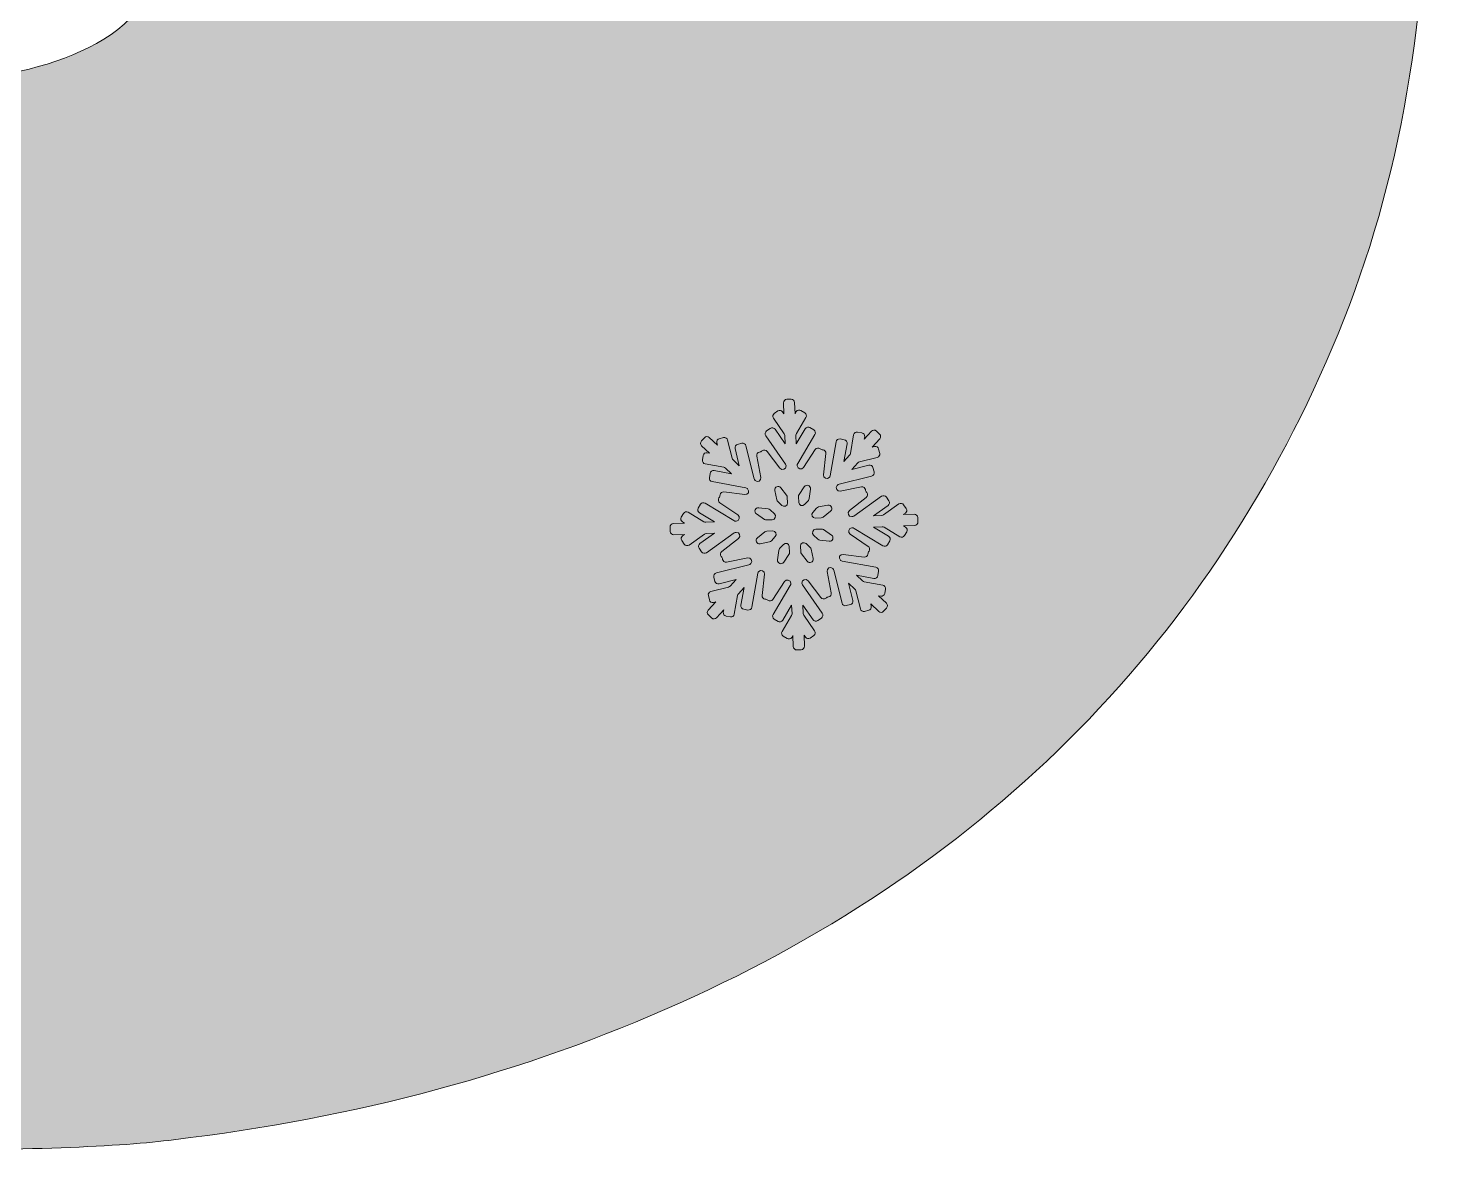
# Model space of a CAD drawing. Header units: millimetres. Extents: x 28 to 188, y -114 to -17.
# Drawn here: x 158.2 to 188.42, y -114.25 to -89.98 of the extents above; entities that cross this region are included whole.
import ezdxf

# ---------------------------------------------------------------- set-up
doc = ezdxf.new("R2010")
doc.units = ezdxf.units.MM
doc.header["$MEASUREMENT"] = 0
doc.layers.add('engraving', color=7, linetype='Continuous')
doc.layers.add('Layer 1', color=7, linetype='Continuous')

msp = doc.modelspace()

# ---------------------------------------------------------------- hatches: boundary and pattern name
at = {"layer": 'Layer 1'}
h = msp.add_hatch(color=2, dxfattribs=at)
h.dxf.hatch_style = 2
edge = h.paths.add_edge_path()
edge.add_spline(control_points=[(186.9, -77.701), (185.937, -75.24), (184.61, -72.989), (182.918, -70.95), (181.225, -68.912), (179.224, -67.123), (176.917, -65.583), (174.609, -64.045), (172.07, -62.853), (169.299, -62.005), (169.299, -62.005), (156.143, -57.736), (156.143, -57.736), (155.295, -57.198), (154.585, -56.466), (154.008, -55.543), (153.432, -54.619), (153.564, -53.736), (154.412, -52.888), (155.488, -52.042), (156.738, -51.503), (158.162, -51.272), (159.586, -51.042), (161.066, -51.004), (162.606, -51.157), (165.298, -51.543), (168.261, -52.158), (171.493, -53.004), (174.724, -53.851), (177.569, -54.774), (180.032, -55.773), (180.34, -50.542), (180.533, -46.638), (180.61, -44.059), (180.686, -41.483), (180.725, -39.559), (180.725, -38.289), (180.725, -37.019), (180.725, -36.078), (180.725, -35.462), (180.725, -34.847), (180.801, -33.885), (180.956, -32.576), (176.802, -31.116), (172.704, -30.134), (168.665, -29.633), (166.954, -29.421), (165.24, -29.272), (163.522, -29.178), (162.804, -28.646), (161.938, -28.303), (160.997, -28.231), (162.502, -27.116), (163.481, -25.332), (163.481, -23.316), (163.481, -19.935), (160.741, -17.195), (157.361, -17.195), (153.98, -17.195), (151.24, -19.935), (151.24, -23.316), (151.24, -25.332), (152.22, -27.116), (153.725, -28.231), (152.55, -28.321), (151.491, -28.831), (150.693, -29.608), (149.341, -29.831), (147.966, -30.125), (146.565, -30.499), (143.409, -31.269), (140.696, -32.403), (138.428, -33.903), (136.158, -35.403), (134.273, -37.135), (132.773, -39.097), (131.273, -41.059), (130.176, -43.194), (129.483, -45.502), (128.791, -47.81), (128.445, -50.196), (128.445, -52.657), (128.445, -55.658), (129.079, -58.659), (130.35, -61.659), (131.618, -64.66), (133.349, -67.45), (135.543, -70.026), (137.736, -72.605), (140.332, -74.874), (143.333, -76.836), (146.333, -78.798), (149.641, -80.202), (153.258, -81.048), (154.104, -81.279), (154.989, -81.568), (155.912, -81.913), (156.835, -82.26), (157.702, -82.683), (158.509, -83.184), (159.317, -83.684), (159.989, -84.299), (160.529, -85.03), (161.066, -85.762), (161.337, -86.587), (161.337, -87.511), (161.182, -88.82), (160.682, -89.723), (159.836, -90.223), (158.989, -90.725), (157.95, -91.013), (156.72, -91.089), (154.719, -91.089), (152.854, -90.782), (151.123, -90.166), (149.392, -89.551), (147.641, -88.896), (145.872, -88.203), (145.872, -88.203), (140.448, -86.242), (140.448, -86.242), (139.293, -85.779), (138.139, -85.337), (136.985, -84.915), (135.831, -84.492), (134.677, -84.088), (133.523, -83.703), (133.523, -83.703), (127.983, -108.516), (127.983, -108.516), (131.446, -109.825), (134.273, -110.824), (136.466, -111.516), (138.659, -112.208), (140.794, -112.786), (142.871, -113.247), (144.64, -113.631), (146.602, -113.899), (148.757, -114.055), (150.91, -114.209), (153.143, -114.247), (155.451, -114.171), (156.68, -114.171), (157.835, -114.15), (158.913, -114.113), (159.989, -114.073), (160.797, -114.015), (161.337, -113.94), (165.261, -113.478), (168.895, -112.497), (172.243, -110.996), (175.59, -109.496), (178.455, -107.534), (180.84, -105.11), (183.224, -102.687), (185.091, -99.842), (186.438, -96.571), (187.783, -93.301), (188.418, -89.628), (188.343, -85.549), (188.343, -82.78), (187.86, -80.164), (186.9, -77.701)], knot_values=[0, 0, 0, 0, 1, 1, 1, 2, 2, 2, 3, 3, 3, 4, 4, 4, 5, 5, 5, 6, 6, 6, 7, 7, 7, 8, 8, 8, 9, 9, 9, 10, 10, 10, 11, 11, 11, 12, 12, 12, 13, 13, 13, 14, 14, 14, 15, 15, 15, 16, 16, 16, 17, 17, 17, 18, 18, 18, 19, 19, 19, 20, 20, 20, 21, 21, 21, 22, 22, 22, 23, 23, 23, 24, 24, 24, 25, 25, 25, 26, 26, 26, 27, 27, 27, 28, 28, 28, 29, 29, 29, 30, 30, 30, 31, 31, 31, 32, 32, 32, 33, 33, 33, 34, 34, 34, 35, 35, 35, 36, 36, 36, 37, 37, 37, 38, 38, 38, 39, 39, 39, 40, 40, 40, 41, 41, 41, 42, 42, 42, 43, 43, 43, 44, 44, 44, 45, 45, 45, 46, 46, 46, 47, 47, 47, 48, 48, 48, 49, 49, 49, 50, 50, 50, 51, 51, 51, 52, 52, 52, 53, 53, 53, 54, 54, 54, 54], degree=3, periodic=1)
edge = h.paths.add_edge_path()
edge.add_spline(control_points=[(153.553, -23.316), (153.553, -21.216), (155.261, -19.508), (157.361, -19.508), (159.46, -19.508), (161.168, -21.216), (161.168, -23.316), (161.168, -25.415), (159.46, -27.123), (157.361, -27.123), (155.261, -27.123), (153.553, -25.415), (153.553, -23.316)], knot_values=[0, 0, 0, 0, 1, 1, 1, 2, 2, 2, 3, 3, 3, 4, 4, 4, 4], degree=3, periodic=1)

# ---------------------------------------------------------------- linework, layer by layer
at = {"layer": 'engraving', "lineweight": 0}
for points, knots in [([(177.377, -100.531), (177.375, -100.49), (177.341, -100.459), (177.301, -100.46), (177.301, -100.46), (177.067, -100.469), (177.067, -100.469), (177.067, -100.469), (177.111, -100.439), (177.111, -100.439), (177.144, -100.416), (177.152, -100.37), (177.129, -100.337), (177.129, -100.337), (177.074, -100.259), (177.074, -100.259), (177.051, -100.225), (177.005, -100.217), (176.972, -100.24), (176.972, -100.24), (176.641, -100.474), (176.641, -100.474), (176.63, -100.482), (176.616, -100.487), (176.602, -100.487), (176.602, -100.487), (176.423, -100.494), (176.423, -100.494), (176.423, -100.494), (176.738, -100.272), (176.738, -100.272), (176.771, -100.249), (176.779, -100.204), (176.756, -100.171), (176.756, -100.171), (176.702, -100.092), (176.702, -100.092), (176.678, -100.059), (176.632, -100.05), (176.599, -100.074), (176.599, -100.074), (175.997, -100.499), (175.997, -100.499), (175.985, -100.507), (175.972, -100.512), (175.958, -100.512), (175.958, -100.512), (175.954, -100.512), (175.954, -100.512), (175.883, -100.515), (175.85, -100.426), (175.906, -100.382), (175.906, -100.382), (176.267, -100.097), (176.267, -100.097), (176.298, -100.072), (176.304, -100.027), (176.28, -99.995), (176.28, -99.995), (176.268, -99.98), (176.268, -99.98), (176.261, -99.971), (176.256, -99.961), (176.254, -99.949), (176.254, -99.949), (176.251, -99.931), (176.251, -99.931), (176.243, -99.891), (176.204, -99.865), (176.164, -99.873), (176.164, -99.873), (175.708, -99.964), (175.708, -99.964), (175.639, -99.978), (175.592, -99.895), (175.64, -99.843), (175.64, -99.843), (175.648, -99.834), (175.648, -99.834), (175.657, -99.824), (175.67, -99.816), (175.684, -99.813), (175.684, -99.813), (176.383, -99.637), (176.383, -99.637), (176.422, -99.628), (176.446, -99.588), (176.436, -99.549), (176.436, -99.549), (176.413, -99.456), (176.413, -99.456), (176.404, -99.416), (176.364, -99.392), (176.324, -99.402), (176.324, -99.402), (175.958, -99.494), (175.958, -99.494), (175.958, -99.494), (176.084, -99.356), (176.084, -99.356), (176.094, -99.345), (176.107, -99.338), (176.121, -99.334), (176.121, -99.334), (176.504, -99.238), (176.504, -99.238), (176.543, -99.228), (176.567, -99.189), (176.557, -99.149), (176.557, -99.149), (176.534, -99.056), (176.534, -99.056), (176.524, -99.017), (176.484, -98.993), (176.445, -99.003), (176.445, -99.003), (176.395, -99.015), (176.395, -99.015), (176.395, -99.015), (176.559, -98.835), (176.559, -98.835), (176.586, -98.806), (176.584, -98.76), (176.555, -98.733), (176.555, -98.733), (176.486, -98.668), (176.486, -98.668), (176.456, -98.64), (176.409, -98.641), (176.381, -98.672), (176.381, -98.672), (176.225, -98.844), (176.225, -98.844), (176.225, -98.844), (176.234, -98.792), (176.234, -98.792), (176.24, -98.752), (176.214, -98.715), (176.174, -98.707), (176.174, -98.707), (176.082, -98.691), (176.082, -98.691), (176.042, -98.683), (176.003, -98.71), (175.996, -98.75), (175.996, -98.75), (175.926, -99.154), (175.926, -99.154), (175.924, -99.167), (175.917, -99.18), (175.908, -99.19), (175.908, -99.19), (175.788, -99.322), (175.788, -99.322), (175.788, -99.322), (175.854, -98.941), (175.854, -98.941), (175.861, -98.901), (175.835, -98.863), (175.795, -98.856), (175.795, -98.856), (175.702, -98.839), (175.702, -98.839), (175.662, -98.832), (175.624, -98.859), (175.617, -98.899), (175.617, -98.899), (175.489, -99.632), (175.489, -99.632), (175.487, -99.646), (175.481, -99.659), (175.471, -99.669), (175.471, -99.669), (175.471, -99.669), (175.471, -99.669), (175.423, -99.722), (175.336, -99.682), (175.344, -99.611), (175.344, -99.611), (175.4, -99.154), (175.4, -99.154), (175.405, -99.114), (175.376, -99.077), (175.336, -99.072), (175.336, -99.072), (175.319, -99.07), (175.319, -99.07), (175.307, -99.069), (175.296, -99.065), (175.287, -99.058), (175.287, -99.058), (175.272, -99.048), (175.272, -99.048), (175.238, -99.025), (175.192, -99.034), (175.17, -99.069), (175.17, -99.069), (174.914, -99.456), (174.914, -99.456), (174.875, -99.515), (174.783, -99.489), (174.78, -99.418), (174.78, -99.418), (174.779, -99.41), (174.779, -99.41), (174.779, -99.396), (174.782, -99.382), (174.79, -99.37), (174.79, -99.37), (175.161, -98.744), (175.161, -98.744), (175.181, -98.71), (175.17, -98.665), (175.136, -98.644), (175.136, -98.644), (175.055, -98.595), (175.055, -98.595), (175.02, -98.574), (174.974, -98.585), (174.954, -98.62), (174.954, -98.62), (174.76, -98.946), (174.76, -98.946), (174.76, -98.946), (174.753, -98.758), (174.753, -98.758), (174.752, -98.744), (174.756, -98.73), (174.763, -98.718), (174.763, -98.718), (174.967, -98.375), (174.967, -98.375), (174.987, -98.34), (174.976, -98.295), (174.942, -98.275), (174.942, -98.275), (174.861, -98.225), (174.861, -98.225), (174.826, -98.204), (174.781, -98.215), (174.76, -98.25), (174.76, -98.25), (174.734, -98.294), (174.734, -98.294), (174.734, -98.294), (174.724, -98.05), (174.724, -98.05), (174.723, -98.01), (174.689, -97.979), (174.648, -97.98), (174.648, -97.98), (174.554, -97.984), (174.554, -97.984), (174.514, -97.985), (174.482, -98.02), (174.484, -98.06), (174.484, -98.06), (174.493, -98.295), (174.493, -98.295), (174.493, -98.295), (174.465, -98.253), (174.465, -98.253), (174.441, -98.22), (174.395, -98.212), (174.362, -98.235), (174.362, -98.235), (174.285, -98.29), (174.285, -98.29), (174.252, -98.313), (174.244, -98.358), (174.267, -98.391), (174.267, -98.391), (174.499, -98.728), (174.499, -98.728), (174.507, -98.739), (174.512, -98.753), (174.512, -98.766), (174.512, -98.766), (174.52, -98.947), (174.52, -98.947), (174.52, -98.947), (174.301, -98.63), (174.301, -98.63), (174.278, -98.597), (174.232, -98.588), (174.198, -98.612), (174.198, -98.612), (174.121, -98.667), (174.121, -98.667), (174.088, -98.69), (174.08, -98.735), (174.103, -98.768), (174.103, -98.768), (174.526, -99.38), (174.526, -99.38), (174.534, -99.391), (174.538, -99.405), (174.539, -99.418), (174.539, -99.418), (174.539, -99.42), (174.539, -99.42), (174.542, -99.491), (174.451, -99.524), (174.407, -99.467), (174.407, -99.467), (174.129, -99.106), (174.129, -99.106), (174.105, -99.074), (174.058, -99.068), (174.026, -99.094), (174.026, -99.094), (174.012, -99.104), (174.012, -99.104), (174.003, -99.111), (173.993, -99.116), (173.981, -99.119), (173.981, -99.119), (173.964, -99.122), (173.964, -99.122), (173.924, -99.13), (173.899, -99.168), (173.906, -99.208), (173.906, -99.208), (173.997, -99.668), (173.997, -99.668), (174.011, -99.738), (173.927, -99.785), (173.875, -99.736), (173.875, -99.736), (173.871, -99.732), (173.871, -99.732), (173.86, -99.722), (173.853, -99.71), (173.85, -99.696), (173.85, -99.696), (173.674, -98.987), (173.674, -98.987), (173.664, -98.947), (173.625, -98.923), (173.585, -98.933), (173.585, -98.933), (173.494, -98.956), (173.494, -98.956), (173.455, -98.966), (173.431, -99.006), (173.441, -99.045), (173.441, -99.045), (173.532, -99.415), (173.532, -99.415), (173.532, -99.415), (173.397, -99.288), (173.397, -99.288), (173.386, -99.279), (173.379, -99.266), (173.375, -99.252), (173.375, -99.252), (173.279, -98.863), (173.279, -98.863), (173.269, -98.824), (173.23, -98.8), (173.19, -98.81), (173.19, -98.81), (173.099, -98.833), (173.099, -98.833), (173.06, -98.843), (173.036, -98.882), (173.046, -98.922), (173.046, -98.922), (173.058, -98.972), (173.058, -98.972), (173.058, -98.972), (172.882, -98.807), (172.882, -98.807), (172.852, -98.779), (172.805, -98.781), (172.778, -98.811), (172.778, -98.811), (172.714, -98.881), (172.714, -98.881), (172.687, -98.911), (172.688, -98.957), (172.718, -98.984), (172.718, -98.984), (172.89, -99.145), (172.89, -99.145), (172.89, -99.145), (172.84, -99.136), (172.84, -99.136), (172.8, -99.129), (172.761, -99.156), (172.754, -99.196), (172.754, -99.196), (172.738, -99.29), (172.738, -99.29), (172.731, -99.33), (172.758, -99.368), (172.797, -99.375), (172.797, -99.375), (173.195, -99.447), (173.195, -99.447), (173.209, -99.449), (173.222, -99.456), (173.232, -99.466), (173.232, -99.466), (173.364, -99.589), (173.364, -99.589), (173.364, -99.589), (172.988, -99.521), (172.988, -99.521), (172.948, -99.513), (172.909, -99.54), (172.902, -99.58), (172.902, -99.58), (172.886, -99.675), (172.886, -99.675), (172.879, -99.714), (172.905, -99.752), (172.945, -99.759), (172.945, -99.759), (173.67, -99.89), (173.67, -99.89), (173.683, -99.893), (173.696, -99.899), (173.707, -99.909), (173.707, -99.909), (173.71, -99.912), (173.71, -99.912), (173.762, -99.961), (173.721, -100.047), (173.651, -100.038), (173.651, -100.038), (173.199, -99.981), (173.199, -99.981), (173.159, -99.976), (173.122, -100.005), (173.117, -100.045), (173.117, -100.045), (173.115, -100.063), (173.115, -100.063), (173.114, -100.075), (173.11, -100.085), (173.103, -100.095), (173.103, -100.095), (173.093, -100.111), (173.093, -100.111), (173.071, -100.144), (173.08, -100.189), (173.113, -100.212), (173.113, -100.212), (173.502, -100.475), (173.502, -100.475), (173.56, -100.515), (173.534, -100.606), (173.464, -100.609), (173.464, -100.609), (173.454, -100.609), (173.454, -100.609), (173.44, -100.61), (173.426, -100.606), (173.413, -100.599), (173.413, -100.599), (172.795, -100.222), (172.795, -100.222), (172.761, -100.201), (172.715, -100.212), (172.694, -100.247), (172.694, -100.247), (172.646, -100.329), (172.646, -100.329), (172.625, -100.364), (172.636, -100.408), (172.671, -100.429), (172.671, -100.429), (172.995, -100.627), (172.995, -100.627), (172.995, -100.627), (172.81, -100.634), (172.81, -100.634), (172.796, -100.635), (172.782, -100.631), (172.769, -100.624), (172.769, -100.624), (172.431, -100.417), (172.431, -100.417), (172.396, -100.396), (172.35, -100.408), (172.33, -100.443), (172.33, -100.443), (172.281, -100.525), (172.281, -100.525), (172.26, -100.559), (172.272, -100.604), (172.306, -100.625), (172.306, -100.625), (172.351, -100.652), (172.351, -100.652), (172.351, -100.652), (172.11, -100.662), (172.11, -100.662), (172.07, -100.663), (172.038, -100.697), (172.04, -100.738), (172.04, -100.738), (172.044, -100.834), (172.044, -100.834), (172.045, -100.874), (172.079, -100.905), (172.12, -100.904), (172.12, -100.904), (172.353, -100.895), (172.353, -100.895), (172.353, -100.895), (172.31, -100.925), (172.31, -100.925), (172.277, -100.949), (172.269, -100.994), (172.292, -101.027), (172.292, -101.027), (172.346, -101.105), (172.346, -101.105), (172.369, -101.139), (172.415, -101.147), (172.449, -101.124), (172.449, -101.124), (172.779, -100.89), (172.779, -100.89), (172.791, -100.882), (172.805, -100.877), (172.819, -100.877), (172.819, -100.877), (172.997, -100.87), (172.997, -100.87), (172.997, -100.87), (172.683, -101.092), (172.683, -101.092), (172.65, -101.115), (172.642, -101.16), (172.665, -101.194), (172.665, -101.194), (172.719, -101.272), (172.719, -101.272), (172.742, -101.306), (172.788, -101.314), (172.822, -101.29), (172.822, -101.29), (173.424, -100.865), (173.424, -100.865), (173.435, -100.857), (173.449, -100.852), (173.463, -100.852), (173.463, -100.852), (173.467, -100.852), (173.467, -100.852), (173.538, -100.849), (173.571, -100.939), (173.515, -100.982), (173.515, -100.982), (173.154, -101.267), (173.154, -101.267), (173.122, -101.292), (173.116, -101.337), (173.141, -101.369), (173.141, -101.369), (173.153, -101.384), (173.153, -101.384), (173.159, -101.393), (173.164, -101.404), (173.166, -101.415), (173.166, -101.415), (173.17, -101.433), (173.17, -101.433), (173.178, -101.473), (173.217, -101.499), (173.256, -101.491), (173.256, -101.491), (173.712, -101.4), (173.712, -101.4), (173.782, -101.386), (173.828, -101.469), (173.781, -101.521), (173.781, -101.521), (173.773, -101.53), (173.773, -101.53), (173.763, -101.54), (173.751, -101.548), (173.737, -101.551), (173.737, -101.551), (173.038, -101.727), (173.038, -101.727), (172.998, -101.737), (172.975, -101.776), (172.984, -101.815), (172.984, -101.815), (173.007, -101.908), (173.007, -101.908), (173.017, -101.948), (173.057, -101.972), (173.096, -101.962), (173.096, -101.962), (173.462, -101.87), (173.462, -101.87), (173.462, -101.87), (173.336, -102.008), (173.336, -102.008), (173.327, -102.019), (173.314, -102.026), (173.3, -102.03), (173.3, -102.03), (172.917, -102.126), (172.917, -102.126), (172.878, -102.136), (172.854, -102.176), (172.864, -102.215), (172.864, -102.215), (172.887, -102.308), (172.887, -102.308), (172.896, -102.347), (172.936, -102.371), (172.975, -102.361), (172.975, -102.361), (173.026, -102.349), (173.026, -102.349), (173.026, -102.349), (172.861, -102.529), (172.861, -102.529), (172.834, -102.558), (172.836, -102.604), (172.865, -102.632), (172.865, -102.632), (172.935, -102.697), (172.935, -102.697), (172.965, -102.724), (173.012, -102.723), (173.039, -102.692), (173.039, -102.692), (173.196, -102.521), (173.196, -102.521), (173.196, -102.521), (173.187, -102.572), (173.187, -102.572), (173.18, -102.612), (173.207, -102.65), (173.246, -102.657), (173.246, -102.657), (173.339, -102.673), (173.339, -102.673), (173.379, -102.681), (173.417, -102.654), (173.424, -102.614), (173.424, -102.614), (173.494, -102.211), (173.494, -102.211), (173.497, -102.197), (173.503, -102.184), (173.513, -102.174), (173.513, -102.174), (173.633, -102.042), (173.633, -102.042), (173.633, -102.042), (173.566, -102.423), (173.566, -102.423), (173.56, -102.463), (173.586, -102.501), (173.626, -102.508), (173.626, -102.508), (173.718, -102.525), (173.718, -102.525), (173.758, -102.532), (173.797, -102.505), (173.804, -102.465), (173.804, -102.465), (173.931, -101.732), (173.931, -101.732), (173.934, -101.718), (173.94, -101.705), (173.949, -101.695), (173.949, -101.695), (173.949, -101.695), (173.949, -101.695), (173.997, -101.642), (174.085, -101.682), (174.076, -101.753), (174.076, -101.753), (174.021, -102.21), (174.021, -102.21), (174.016, -102.25), (174.044, -102.287), (174.084, -102.292), (174.084, -102.292), (174.102, -102.294), (174.102, -102.294), (174.113, -102.295), (174.124, -102.3), (174.134, -102.306), (174.134, -102.306), (174.148, -102.316), (174.148, -102.316), (174.182, -102.339), (174.228, -102.33), (174.251, -102.296), (174.251, -102.296), (174.506, -101.908), (174.506, -101.908), (174.546, -101.849), (174.638, -101.875), (174.641, -101.946), (174.641, -101.946), (174.641, -101.954), (174.641, -101.954), (174.642, -101.968), (174.638, -101.982), (174.631, -101.994), (174.631, -101.994), (174.26, -102.62), (174.26, -102.62), (174.239, -102.655), (174.251, -102.699), (174.285, -102.72), (174.285, -102.72), (174.366, -102.769), (174.366, -102.769), (174.401, -102.791), (174.446, -102.779), (174.467, -102.744), (174.467, -102.744), (174.66, -102.419), (174.66, -102.419), (174.66, -102.419), (174.668, -102.606), (174.668, -102.606), (174.668, -102.62), (174.665, -102.634), (174.657, -102.646), (174.657, -102.646), (174.454, -102.99), (174.454, -102.99), (174.433, -103.024), (174.444, -103.069), (174.479, -103.09), (174.479, -103.09), (174.56, -103.139), (174.56, -103.139), (174.594, -103.16), (174.64, -103.149), (174.661, -103.114), (174.661, -103.114), (174.686, -103.071), (174.686, -103.071), (174.686, -103.071), (174.696, -103.314), (174.696, -103.314), (174.698, -103.354), (174.732, -103.386), (174.772, -103.384), (174.772, -103.384), (174.866, -103.38), (174.866, -103.38), (174.907, -103.379), (174.939, -103.345), (174.937, -103.304), (174.937, -103.304), (174.927, -103.069), (174.927, -103.069), (174.927, -103.069), (174.956, -103.111), (174.956, -103.111), (174.979, -103.144), (175.025, -103.153), (175.059, -103.129), (175.059, -103.129), (175.136, -103.075), (175.136, -103.075), (175.169, -103.051), (175.177, -103.006), (175.154, -102.973), (175.154, -102.973), (174.921, -102.636), (174.921, -102.636), (174.913, -102.625), (174.909, -102.612), (174.908, -102.598), (174.908, -102.598), (174.901, -102.417), (174.901, -102.417), (174.901, -102.417), (175.12, -102.734), (175.12, -102.734), (175.143, -102.767), (175.189, -102.776), (175.222, -102.752), (175.222, -102.752), (175.3, -102.698), (175.3, -102.698), (175.332, -102.674), (175.34, -102.629), (175.318, -102.596), (175.318, -102.596), (174.895, -101.984), (174.895, -101.984), (174.887, -101.973), (174.882, -101.96), (174.882, -101.946), (174.882, -101.946), (174.882, -101.945), (174.882, -101.945), (174.879, -101.873), (174.97, -101.84), (175.013, -101.897), (175.013, -101.897), (175.291, -102.258), (175.291, -102.258), (175.316, -102.29), (175.363, -102.296), (175.395, -102.271), (175.395, -102.271), (175.408, -102.26), (175.408, -102.26), (175.417, -102.253), (175.428, -102.248), (175.439, -102.246), (175.439, -102.246), (175.457, -102.242), (175.457, -102.242), (175.496, -102.234), (175.522, -102.196), (175.514, -102.156), (175.514, -102.156), (175.423, -101.696), (175.423, -101.696), (175.41, -101.626), (175.493, -101.58), (175.545, -101.628), (175.545, -101.628), (175.55, -101.632), (175.55, -101.632), (175.56, -101.642), (175.568, -101.655), (175.571, -101.668), (175.571, -101.668), (175.746, -102.377), (175.746, -102.377), (175.756, -102.417), (175.796, -102.441), (175.835, -102.431), (175.835, -102.431), (175.927, -102.408), (175.927, -102.408), (175.966, -102.398), (175.99, -102.358), (175.98, -102.319), (175.98, -102.319), (175.888, -101.949), (175.888, -101.949), (175.888, -101.949), (176.024, -102.076), (176.024, -102.076), (176.034, -102.085), (176.042, -102.098), (176.045, -102.112), (176.045, -102.112), (176.141, -102.501), (176.141, -102.501), (176.151, -102.54), (176.191, -102.564), (176.23, -102.554), (176.23, -102.554), (176.322, -102.531), (176.322, -102.531), (176.361, -102.521), (176.385, -102.482), (176.375, -102.443), (176.375, -102.443), (176.363, -102.392), (176.363, -102.392), (176.363, -102.392), (176.539, -102.557), (176.539, -102.557), (176.569, -102.585), (176.615, -102.583), (176.643, -102.553), (176.643, -102.553), (176.707, -102.483), (176.707, -102.483), (176.734, -102.453), (176.732, -102.407), (176.703, -102.38), (176.703, -102.38), (176.531, -102.219), (176.531, -102.219), (176.531, -102.219), (176.581, -102.228), (176.581, -102.228), (176.621, -102.235), (176.659, -102.208), (176.666, -102.168), (176.666, -102.168), (176.683, -102.074), (176.683, -102.074), (176.689, -102.034), (176.663, -101.996), (176.623, -101.989), (176.623, -101.989), (176.225, -101.917), (176.225, -101.917), (176.211, -101.915), (176.199, -101.908), (176.188, -101.899), (176.188, -101.899), (176.056, -101.775), (176.056, -101.775), (176.056, -101.775), (176.433, -101.843), (176.433, -101.843), (176.473, -101.851), (176.511, -101.824), (176.518, -101.784), (176.518, -101.784), (176.535, -101.69), (176.535, -101.69), (176.542, -101.65), (176.515, -101.612), (176.475, -101.605), (176.475, -101.605), (175.751, -101.474), (175.751, -101.474), (175.737, -101.471), (175.724, -101.465), (175.714, -101.455), (175.714, -101.455), (175.711, -101.452), (175.711, -101.452), (175.659, -101.403), (175.699, -101.317), (175.77, -101.326), (175.77, -101.326), (176.221, -101.383), (176.221, -101.383), (176.262, -101.388), (176.298, -101.36), (176.303, -101.319), (176.303, -101.319), (176.306, -101.301), (176.306, -101.301), (176.307, -101.289), (176.311, -101.279), (176.317, -101.269), (176.317, -101.269), (176.327, -101.254), (176.327, -101.254), (176.35, -101.22), (176.341, -101.175), (176.307, -101.153), (176.307, -101.153), (175.919, -100.889), (175.919, -100.889), (175.86, -100.849), (175.886, -100.758), (175.957, -100.755), (175.957, -100.755), (175.966, -100.755), (175.966, -100.755), (175.98, -100.754), (175.995, -100.758), (176.007, -100.765), (176.007, -100.765), (176.625, -101.142), (176.625, -101.142), (176.66, -101.163), (176.706, -101.152), (176.726, -101.117), (176.726, -101.117), (176.775, -101.035), (176.775, -101.035), (176.795, -101), (176.784, -100.956), (176.75, -100.935), (176.75, -100.935), (176.425, -100.737), (176.425, -100.737), (176.425, -100.737), (176.61, -100.73), (176.61, -100.73), (176.625, -100.729), (176.639, -100.733), (176.651, -100.74), (176.651, -100.74), (176.99, -100.947), (176.99, -100.947), (177.025, -100.968), (177.07, -100.956), (177.091, -100.921), (177.091, -100.921), (177.14, -100.839), (177.14, -100.839), (177.16, -100.805), (177.149, -100.76), (177.115, -100.74), (177.115, -100.74), (177.069, -100.712), (177.069, -100.712), (177.069, -100.712), (177.31, -100.703), (177.31, -100.703), (177.351, -100.701), (177.382, -100.667), (177.381, -100.626), (177.381, -100.626), (177.377, -100.531), (177.377, -100.531)], [0, 0, 0, 0, 1, 1, 1, 2, 2, 2, 3, 3, 3, 4, 4, 4, 5, 5, 5, 6, 6, 6, 7, 7, 7, 8, 8, 8, 9, 9, 9, 10, 10, 10, 11, 11, 11, 12, 12, 12, 13, 13, 13, 14, 14, 14, 15, 15, 15, 16, 16, 16, 17, 17, 17, 18, 18, 18, 19, 19, 19, 20, 20, 20, 21, 21, 21, 22, 22, 22, 23, 23, 23, 24, 24, 24, 25, 25, 25, 26, 26, 26, 27, 27, 27, 28, 28, 28, 29, 29, 29, 30, 30, 30, 31, 31, 31, 32, 32, 32, 33, 33, 33, 34, 34, 34, 35, 35, 35, 36, 36, 36, 37, 37, 37, 38, 38, 38, 39, 39, 39, 40, 40, 40, 41, 41, 41, 42, 42, 42, 43, 43, 43, 44, 44, 44, 45, 45, 45, 46, 46, 46, 47, 47, 47, 48, 48, 48, 49, 49, 49, 50, 50, 50, 51, 51, 51, 52, 52, 52, 53, 53, 53, 54, 54, 54, 55, 55, 55, 56, 56, 56, 57, 57, 57, 58, 58, 58, 59, 59, 59, 60, 60, 60, 61, 61, 61, 62, 62, 62, 63, 63, 63, 64, 64, 64, 65, 65, 65, 66, 66, 66, 67, 67, 67, 68, 68, 68, 69, 69, 69, 70, 70, 70, 71, 71, 71, 72, 72, 72, 73, 73, 73, 74, 74, 74, 75, 75, 75, 76, 76, 76, 77, 77, 77, 78, 78, 78, 79, 79, 79, 80, 80, 80, 81, 81, 81, 82, 82, 82, 83, 83, 83, 84, 84, 84, 85, 85, 85, 86, 86, 86, 87, 87, 87, 88, 88, 88, 89, 89, 89, 90, 90, 90, 91, 91, 91, 92, 92, 92, 93, 93, 93, 94, 94, 94, 95, 95, 95, 96, 96, 96, 97, 97, 97, 98, 98, 98, 99, 99, 99, 100, 100, 100, 101, 101, 101, 102, 102, 102, 103, 103, 103, 104, 104, 104, 105, 105, 105, 106, 106, 106, 107, 107, 107, 108, 108, 108, 109, 109, 109, 110, 110, 110, 111, 111, 111, 112, 112, 112, 113, 113, 113, 114, 114, 114, 115, 115, 115, 116, 116, 116, 117, 117, 117, 118, 118, 118, 119, 119, 119, 120, 120, 120, 121, 121, 121, 122, 122, 122, 123, 123, 123, 124, 124, 124, 125, 125, 125, 126, 126, 126, 127, 127, 127, 128, 128, 128, 129, 129, 129, 130, 130, 130, 131, 131, 131, 132, 132, 132, 133, 133, 133, 134, 134, 134, 135, 135, 135, 136, 136, 136, 137, 137, 137, 138, 138, 138, 139, 139, 139, 140, 140, 140, 141, 141, 141, 142, 142, 142, 143, 143, 143, 144, 144, 144, 145, 145, 145, 146, 146, 146, 147, 147, 147, 148, 148, 148, 149, 149, 149, 150, 150, 150, 151, 151, 151, 152, 152, 152, 153, 153, 153, 154, 154, 154, 155, 155, 155, 156, 156, 156, 157, 157, 157, 158, 158, 158, 159, 159, 159, 160, 160, 160, 161, 161, 161, 162, 162, 162, 163, 163, 163, 164, 164, 164, 165, 165, 165, 166, 166, 166, 167, 167, 167, 168, 168, 168, 169, 169, 169, 170, 170, 170, 171, 171, 171, 172, 172, 172, 173, 173, 173, 174, 174, 174, 175, 175, 175, 176, 176, 176, 177, 177, 177, 178, 178, 178, 179, 179, 179, 180, 180, 180, 181, 181, 181, 182, 182, 182, 183, 183, 183, 184, 184, 184, 185, 185, 185, 186, 186, 186, 187, 187, 187, 188, 188, 188, 189, 189, 189, 190, 190, 190, 191, 191, 191, 192, 192, 192, 193, 193, 193, 194, 194, 194, 195, 195, 195, 196, 196, 196, 197, 197, 197, 198, 198, 198, 199, 199, 199, 200, 200, 200, 201, 201, 201, 202, 202, 202, 203, 203, 203, 204, 204, 204, 205, 205, 205, 206, 206, 206, 207, 207, 207, 208, 208, 208, 209, 209, 209, 210, 210, 210, 211, 211, 211, 212, 212, 212, 213, 213, 213, 214, 214, 214, 215, 215, 215, 216, 216, 216, 217, 217, 217, 218, 218, 218, 219, 219, 219, 220, 220, 220, 221, 221, 221, 222, 222, 222, 223, 223, 223, 224, 224, 224, 225, 225, 225, 226, 226, 226, 227, 227, 227, 228, 228, 228, 229, 229, 229, 230, 230, 230, 231, 231, 231, 232, 232, 232, 233, 233, 233, 234, 234, 234, 235, 235, 235, 236, 236, 236, 237, 237, 237, 238, 238, 238, 239, 239, 239, 240, 240, 240, 241, 241, 241, 242, 242, 242, 243, 243, 243, 244, 244, 244, 245, 245, 245, 246, 246, 246, 247, 247, 247, 248, 248, 248, 249, 249, 249, 250, 250, 250, 251, 251, 251, 252, 252, 252, 253, 253, 253, 254, 254, 254, 255, 255, 255, 256, 256, 256, 257, 257, 257, 258, 258, 258, 259, 259, 259, 260, 260, 260, 261, 261, 261, 262, 262, 262, 263, 263, 263, 264, 264, 264, 265, 265, 265, 266, 266, 266, 267, 267, 267, 268, 268, 268, 269, 269, 269, 270, 270, 270, 271, 271, 271, 272, 272, 272, 273, 273, 273, 274, 274, 274, 275, 275, 275, 276, 276, 276, 277, 277, 277, 278, 278, 278, 279, 279, 279, 280, 280, 280, 281, 281, 281, 282, 282, 282, 283, 283, 283, 284, 284, 284, 285, 285, 285, 286, 286, 286, 287, 287, 287, 288, 288, 288, 289, 289, 289, 290, 290, 290, 291, 291, 291, 292, 292, 292, 293, 293, 293, 294, 294, 294, 295, 295, 295, 296, 296, 296, 297, 297, 297, 298, 298, 298, 299, 299, 299, 300, 300, 300, 301, 301, 301, 302, 302, 302, 303, 303, 303, 304, 304, 304, 305, 305, 305, 306, 306, 306, 307, 307, 307, 308, 308, 308, 309, 309, 309, 310, 310, 310, 311, 311, 311, 312, 312, 312, 313, 313, 313, 314, 314, 314, 315, 315, 315, 316, 316, 316, 317, 317, 317, 318, 318, 318, 319, 319, 319, 320, 320, 320, 321, 321, 321, 322, 322, 322, 323, 323, 323, 324, 324, 324, 325, 325, 325, 326, 326, 326, 327, 327, 327, 328, 328, 328, 329, 329, 329, 330, 330, 330, 331, 331, 331, 332, 332, 332, 333, 333, 333, 334, 334, 334, 335, 335, 335, 336, 336, 336, 336]), ([(174.428, -99.889), (174.428, -99.889), (174.551, -100.049), (174.551, -100.049), (174.56, -100.061), (174.565, -100.075), (174.566, -100.09), (174.566, -100.09), (174.571, -100.215), (174.571, -100.215), (174.574, -100.28), (174.495, -100.316), (174.448, -100.271), (174.448, -100.271), (174.359, -100.189), (174.359, -100.189), (174.348, -100.178), (174.34, -100.164), (174.337, -100.149), (174.337, -100.149), (174.298, -99.948), (174.298, -99.948), (174.283, -99.872), (174.38, -99.828), (174.428, -99.889)], [0, 0, 0, 0, 1, 1, 1, 2, 2, 2, 3, 3, 3, 4, 4, 4, 5, 5, 5, 6, 6, 6, 7, 7, 7, 8, 8, 8, 8]), ([(174.812, -100.206), (174.812, -100.206), (174.806, -100.082), (174.806, -100.082), (174.806, -100.067), (174.81, -100.051), (174.819, -100.039), (174.819, -100.039), (174.93, -99.869), (174.93, -99.869), (174.973, -99.805), (175.074, -99.842), (175.064, -99.919), (175.064, -99.919), (175.04, -100.122), (175.04, -100.122), (175.038, -100.137), (175.031, -100.151), (175.021, -100.163), (175.021, -100.163), (174.939, -100.252), (174.939, -100.252), (174.895, -100.301), (174.814, -100.271), (174.812, -100.206)], [0, 0, 0, 0, 1, 1, 1, 2, 2, 2, 3, 3, 3, 4, 4, 4, 5, 5, 5, 6, 6, 6, 7, 7, 7, 8, 8, 8, 8]), ([(174.074, -100.571), (174.074, -100.571), (173.902, -100.454), (173.902, -100.454), (173.838, -100.411), (173.876, -100.311), (173.953, -100.321), (173.953, -100.321), (174.155, -100.347), (174.155, -100.347), (174.17, -100.349), (174.184, -100.355), (174.195, -100.366), (174.195, -100.366), (174.288, -100.452), (174.288, -100.452), (174.335, -100.497), (174.305, -100.576), (174.24, -100.579), (174.24, -100.579), (174.118, -100.584), (174.118, -100.584), (174.103, -100.584), (174.087, -100.58), (174.074, -100.571)], [0, 0, 0, 0, 1, 1, 1, 2, 2, 2, 3, 3, 3, 4, 4, 4, 5, 5, 5, 6, 6, 6, 7, 7, 7, 8, 8, 8, 8]), ([(175.113, -100.42), (175.113, -100.42), (175.197, -100.328), (175.197, -100.328), (175.208, -100.316), (175.222, -100.308), (175.237, -100.305), (175.237, -100.305), (175.439, -100.265), (175.439, -100.265), (175.514, -100.25), (175.559, -100.347), (175.498, -100.395), (175.498, -100.395), (175.336, -100.522), (175.336, -100.522), (175.324, -100.532), (175.309, -100.538), (175.293, -100.538), (175.293, -100.538), (175.17, -100.543), (175.17, -100.543), (175.105, -100.545), (175.069, -100.468), (175.113, -100.42)], [0, 0, 0, 0, 1, 1, 1, 2, 2, 2, 3, 3, 3, 4, 4, 4, 5, 5, 5, 6, 6, 6, 7, 7, 7, 8, 8, 8, 8]), ([(174.308, -100.944), (174.308, -100.944), (174.223, -101.036), (174.223, -101.036), (174.213, -101.048), (174.199, -101.056), (174.183, -101.059), (174.183, -101.059), (173.982, -101.099), (173.982, -101.099), (173.906, -101.114), (173.862, -101.017), (173.922, -100.97), (173.922, -100.97), (174.085, -100.842), (174.085, -100.842), (174.097, -100.832), (174.112, -100.827), (174.127, -100.826), (174.127, -100.826), (174.251, -100.821), (174.251, -100.821), (174.316, -100.819), (174.352, -100.896), (174.308, -100.944)], [0, 0, 0, 0, 1, 1, 1, 2, 2, 2, 3, 3, 3, 4, 4, 4, 5, 5, 5, 6, 6, 6, 7, 7, 7, 8, 8, 8, 8]), ([(175.346, -100.793), (175.346, -100.793), (175.518, -100.91), (175.518, -100.91), (175.582, -100.953), (175.544, -101.053), (175.468, -101.043), (175.468, -101.043), (175.266, -101.017), (175.266, -101.017), (175.251, -101.015), (175.236, -101.009), (175.225, -100.998), (175.225, -100.998), (175.133, -100.912), (175.133, -100.912), (175.085, -100.867), (175.115, -100.788), (175.18, -100.785), (175.18, -100.785), (175.302, -100.78), (175.302, -100.78), (175.318, -100.78), (175.333, -100.784), (175.346, -100.793)], [0, 0, 0, 0, 1, 1, 1, 2, 2, 2, 3, 3, 3, 4, 4, 4, 5, 5, 5, 6, 6, 6, 7, 7, 7, 8, 8, 8, 8]), ([(174.609, -101.158), (174.609, -101.158), (174.614, -101.282), (174.614, -101.282), (174.615, -101.298), (174.61, -101.313), (174.602, -101.326), (174.602, -101.326), (174.49, -101.495), (174.49, -101.495), (174.448, -101.559), (174.347, -101.522), (174.356, -101.445), (174.356, -101.445), (174.381, -101.242), (174.381, -101.242), (174.383, -101.227), (174.389, -101.213), (174.4, -101.202), (174.4, -101.202), (174.482, -101.112), (174.482, -101.112), (174.526, -101.063), (174.606, -101.093), (174.609, -101.158)], [0, 0, 0, 0, 1, 1, 1, 2, 2, 2, 3, 3, 3, 4, 4, 4, 5, 5, 5, 6, 6, 6, 7, 7, 7, 8, 8, 8, 8]), ([(174.993, -101.475), (174.993, -101.475), (174.87, -101.315), (174.87, -101.315), (174.861, -101.303), (174.855, -101.289), (174.855, -101.274), (174.855, -101.274), (174.85, -101.15), (174.85, -101.15), (174.847, -101.084), (174.925, -101.048), (174.973, -101.093), (174.973, -101.093), (175.061, -101.176), (175.061, -101.176), (175.073, -101.186), (175.08, -101.2), (175.083, -101.215), (175.083, -101.215), (175.123, -101.416), (175.123, -101.416), (175.138, -101.492), (175.04, -101.536), (174.993, -101.475)], [0, 0, 0, 0, 1, 1, 1, 2, 2, 2, 3, 3, 3, 4, 4, 4, 5, 5, 5, 6, 6, 6, 7, 7, 7, 8, 8, 8, 8])]:
    msp.add_open_spline(points, degree=3, knots=knots, dxfattribs=at)
at = {"layer": 'Layer 1', "lineweight": 0}
msp.add_open_spline([(186.9, -77.701), (185.937, -75.24), (184.61, -72.989), (182.918, -70.95), (181.225, -68.912), (179.224, -67.123), (176.917, -65.583), (174.609, -64.045), (172.07, -62.853), (169.299, -62.005), (169.299, -62.005), (156.143, -57.736), (156.143, -57.736), (155.295, -57.198), (154.585, -56.466), (154.008, -55.543), (153.432, -54.619), (153.564, -53.736), (154.412, -52.888), (155.488, -52.042), (156.738, -51.503), (158.162, -51.272), (159.586, -51.042), (161.066, -51.004), (162.606, -51.157), (165.298, -51.543), (168.261, -52.158), (171.493, -53.004), (174.724, -53.851), (177.569, -54.774), (180.032, -55.773), (180.34, -50.542), (180.533, -46.638), (180.61, -44.059), (180.686, -41.483), (180.725, -39.559), (180.725, -38.289), (180.725, -37.019), (180.725, -36.078), (180.725, -35.462), (180.725, -34.847), (180.801, -33.885), (180.956, -32.576), (176.802, -31.116), (172.704, -30.134), (168.665, -29.633), (166.954, -29.421), (165.24, -29.272), (163.522, -29.178), (162.804, -28.646), (161.938, -28.303), (160.997, -28.231), (162.502, -27.116), (163.481, -25.332), (163.481, -23.316), (163.481, -19.935), (160.741, -17.195), (157.361, -17.195), (153.98, -17.195), (151.24, -19.935), (151.24, -23.316), (151.24, -25.332), (152.22, -27.116), (153.725, -28.231), (152.55, -28.321), (151.491, -28.831), (150.693, -29.608), (149.341, -29.831), (147.966, -30.125), (146.565, -30.499), (143.409, -31.269), (140.696, -32.403), (138.428, -33.903), (136.158, -35.403), (134.273, -37.135), (132.773, -39.097), (131.273, -41.059), (130.176, -43.194), (129.483, -45.502), (128.791, -47.81), (128.445, -50.196), (128.445, -52.657), (128.445, -55.658), (129.079, -58.659), (130.35, -61.659), (131.618, -64.66), (133.349, -67.45), (135.543, -70.026), (137.736, -72.605), (140.332, -74.874), (143.333, -76.836), (146.333, -78.798), (149.641, -80.202), (153.258, -81.048), (154.104, -81.279), (154.989, -81.568), (155.912, -81.913), (156.835, -82.26), (157.702, -82.683), (158.509, -83.184), (159.317, -83.684), (159.989, -84.299), (160.529, -85.03), (161.066, -85.762), (161.337, -86.587), (161.337, -87.511), (161.182, -88.82), (160.682, -89.723), (159.836, -90.223), (158.989, -90.725), (157.95, -91.013), (156.72, -91.089), (154.719, -91.089), (152.854, -90.782), (151.123, -90.166), (149.392, -89.551), (147.641, -88.896), (145.872, -88.203), (145.872, -88.203), (140.448, -86.242), (140.448, -86.242), (139.293, -85.779), (138.139, -85.337), (136.985, -84.915), (135.831, -84.492), (134.677, -84.088), (133.523, -83.703), (133.523, -83.703), (127.983, -108.516), (127.983, -108.516), (131.446, -109.825), (134.273, -110.824), (136.466, -111.516), (138.659, -112.208), (140.794, -112.786), (142.871, -113.247), (144.64, -113.631), (146.602, -113.899), (148.757, -114.055), (150.91, -114.209), (153.143, -114.247), (155.451, -114.171), (156.68, -114.171), (157.835, -114.15), (158.913, -114.113), (159.989, -114.073), (160.797, -114.015), (161.337, -113.94), (165.261, -113.478), (168.895, -112.497), (172.243, -110.996), (175.59, -109.496), (178.455, -107.534), (180.84, -105.11), (183.224, -102.687), (185.091, -99.842), (186.438, -96.571), (187.783, -93.301), (188.418, -89.628), (188.343, -85.549), (188.343, -82.78), (187.86, -80.164), (186.9, -77.701)], degree=3, knots=[0, 0, 0, 0, 1, 1, 1, 2, 2, 2, 3, 3, 3, 4, 4, 4, 5, 5, 5, 6, 6, 6, 7, 7, 7, 8, 8, 8, 9, 9, 9, 10, 10, 10, 11, 11, 11, 12, 12, 12, 13, 13, 13, 14, 14, 14, 15, 15, 15, 16, 16, 16, 17, 17, 17, 18, 18, 18, 19, 19, 19, 20, 20, 20, 21, 21, 21, 22, 22, 22, 23, 23, 23, 24, 24, 24, 25, 25, 25, 26, 26, 26, 27, 27, 27, 28, 28, 28, 29, 29, 29, 30, 30, 30, 31, 31, 31, 32, 32, 32, 33, 33, 33, 34, 34, 34, 35, 35, 35, 36, 36, 36, 37, 37, 37, 38, 38, 38, 39, 39, 39, 40, 40, 40, 41, 41, 41, 42, 42, 42, 43, 43, 43, 44, 44, 44, 45, 45, 45, 46, 46, 46, 47, 47, 47, 48, 48, 48, 49, 49, 49, 50, 50, 50, 51, 51, 51, 52, 52, 52, 53, 53, 53, 54, 54, 54, 54], dxfattribs=at)

doc.saveas('drawing.dxf')
